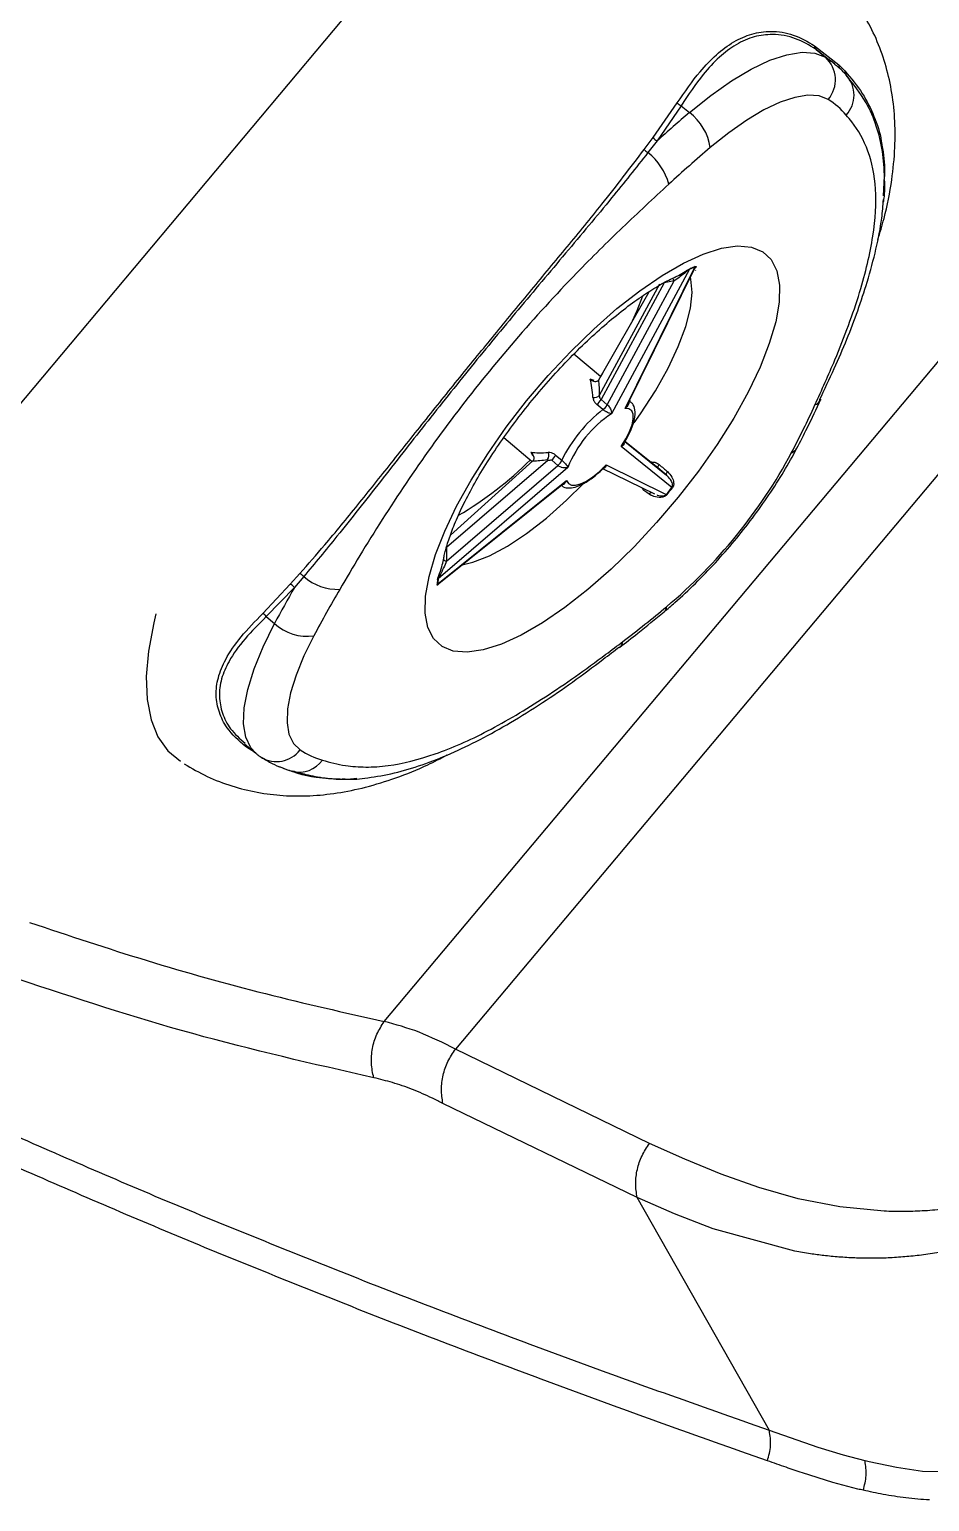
# Model space of a CAD drawing. Extents: x -51 to 27, y -13 to 136.
# Drawn here: x -43.747 to -40.818, y 66.735 to 71.526 of the extents above; entities that cross this region are included whole.
import ezdxf

# ---------------------------------------------------------------- set-up
doc = ezdxf.new("R2010")
doc.units = 0
doc.header["$MEASUREMENT"] = 0
doc.layers.add('GEOMETRY', color=2, linetype='Continuous', lineweight=25)

# ---------------------------------------------------------------- blocks, each defined once
blk = doc.blocks.new('2026 MONTERREY-BLOOM')
at = {"layer": 'GEOMETRY'}
for p, q in [((-33.1403, -14.6514), (-29.7787, -10.6451)), ((-30.9107, -15.4173), (-28.0931, -12.0595)), ((-27.9128, -12.2108), (-30.6788, -15.5071)), ((-29.5105, -12.2411), (-29.432, -12.3032)), ((-29.5055, -12.2533), (-29.4751, -12.2788)), ((-29.4576, -12.2923), (-29.5055, -12.2533)), ((-29.4446, -12.301), (-29.4565, -12.291)), ((-29.432, -12.3032), (-29.4117, -12.3235)), ((-30.0362, -12.5399), (-29.9573, -12.4272)), ((-29.9447, -12.4366), (-30.0229, -12.5509)), ((-29.9447, -12.4366), (-29.9179, -12.459)), ((-30.0649, -12.5788), (-30.0362, -12.5399)), ((-30.0229, -12.5509), (-30.0526, -12.5892)), ((-29.9171, -12.9689), (-30.1712, -13.439)), ((-30.1271, -13.4217), (-29.9003, -12.9623)), ((-30.119, -13.4095), (-29.8998, -12.9653)), ((-29.8971, -12.9724), (-29.8977, -12.9723)), ((-30.2101, -13.3791), (-30.0137, -13.0159)), ((-30.0002, -13.0133), (-30.2053, -13.3927)), ((-30.1852, -13.4096), (-29.9672, -13.0063)), ((-29.9672, -13.0063), (-30.0002, -13.0133)), ((-30.213, -13.3287), (-30.0489, -13.0418)), ((-30.2069, -13.318), (-30.2936, -13.2453)), ((-30.2008, -13.3073), (-30.2076, -13.3175)), ((-30.1992, -13.4258), (-30.2193, -13.4089)), ((-30.2053, -13.3927), (-30.1852, -13.4096)), ((-30.11, -13.3993), (-30.1128, -13.397)), ((-29.4901, -13.3921), (-29.4918, -13.3953)), ((-30.5213, -13.5167), (-30.4291, -13.5941)), ((-29.9745, -13.6793), (-30.1399, -13.546)), ((-30.1278, -13.5296), (-29.9921, -13.639)), ((-30.0206, -13.6153), (-30.1275, -13.5291)), ((-30.7082, -13.919), (-30.3459, -13.6075)), ((-30.3787, -13.5914), (-30.7079, -13.8745)), ((-30.4268, -13.5921), (-30.6954, -13.8345)), ((-30.3459, -13.6075), (-30.366, -13.5906)), ((-30.3531, -13.5738), (-30.333, -13.5906)), ((-30.1885, -13.6058), (-29.993, -13.702)), ((-30.0444, -13.5961), (-30.0406, -13.5959)), ((-30.3131, -13.6137), (-30.7354, -13.9768)), ((-30.2031, -13.616), (-30.0318, -13.7002)), ((-29.9921, -13.639), (-30.0206, -13.6153)), ((-30.737, -13.993), (-30.3175, -13.6563)), ((-30.7335, -13.9922), (-30.3272, -13.6661)), ((-30.0683, -13.687), (-30.0701, -13.6814)), ((-30.7079, -13.8745), (-30.7082, -13.919)), ((-31.2166, -13.9939), (-31.1857, -13.9594)), ((-31.1728, -13.9691), (-31.203, -14.0046)), ((-31.3065, -14.0892), (-31.2166, -13.9939)), ((-31.203, -14.0046), (-31.2947, -14.0994)), ((-30.7338, -13.9925), (-30.7336, -13.9924)), ((-31.2947, -14.0994), (-31.2678, -14.1219)), ((-30.1438, -14.1985), (-30.1452, -14.1997)), ((-31.3652, -14.5135), (-31.3287, -14.5441)), ((-31.3301, -14.5429), (-31.3625, -14.5224)), ((-31.2094, -14.6032), (-31.2125, -14.6023)), ((-30.048, -15.8143), (-30.6788, -15.5071)), ((-30.088, -15.9899), (-30.72, -15.6839)), ((-29.9331, -15.8653), (-30.048, -15.8143)), ((-29.8142, -15.9142), (-29.9331, -15.8653)), ((-29.6916, -15.9579), (-29.8142, -15.9142)), ((-29.6577, -16.7488), (-30.088, -15.9899)), ((-29.966, -16.0431), (-30.088, -15.9899)), ((-29.5635, -15.9944), (-29.6916, -15.9579)), ((-29.4283, -16.0211), (-29.5635, -15.9944)), ((-29.8405, -16.0917), (-29.966, -16.0431)), ((-29.2841, -16.0349), (-29.4283, -16.0211)), ((-29.575, -16.1648), (-29.8405, -16.0917)), ((-29.4983, -16.8034), (-29.6577, -16.7488)), ((-29.4167, -16.8285), (-29.4983, -16.8034)), ((-29.3462, -16.8476), (-29.4167, -16.8285)), ((-29.3333, -16.8507), (-29.3462, -16.8476)), ((-29.2441, -16.8695), (-29.3333, -16.8507)), ((-29.4506, -16.9175), (-29.5502, -16.8864)), ((-29.1598, -16.8815), (-29.2441, -16.8695)), ((-28.9916, -16.8856), (-29.1598, -16.8815)), ((-29.3698, -16.9391), (-29.4506, -16.9175))]:
    blk.add_line(p, q, dxfattribs=at)
at = {"layer": 'GEOMETRY', "flags": 128}
for points in [[(-29.9179, -12.459), (-29.8486, -12.4034), (-29.781, -12.3559), (-29.7163, -12.3175), (-29.6558, -12.2888), (-29.6005, -12.2704), (-29.5514, -12.2625), (-29.5094, -12.2653), (-29.4751, -12.2788)], [(-29.4662, -12.4166), (-29.4959, -12.4049), (-29.5323, -12.4025), (-29.5749, -12.4093), (-29.6228, -12.4253), (-29.6753, -12.4502), (-29.7313, -12.4835), (-29.7899, -12.5246), (-29.85, -12.5729)], [(-29.6793, -12.9116), (-29.6516, -12.9376), (-29.6333, -12.9741), (-29.6247, -13.0205), (-29.6259, -13.0761), (-29.637, -13.1398), (-29.6578, -13.2107), (-29.6878, -13.2874), (-29.7266, -13.3687), (-29.7736, -13.4532), (-29.8278, -13.5394), (-29.8884, -13.6258), (-29.9544, -13.711), (-30.0246, -13.7936), (-30.0979, -13.872), (-30.1728, -13.945), (-30.2483, -14.0113), (-30.323, -14.0698), (-30.3955, -14.1195), (-30.4648, -14.1595), (-30.5295, -14.1892), (-30.5886, -14.208), (-30.6411, -14.2156), (-30.6861, -14.2118), (-30.7227, -14.1969), (-30.7504, -14.1709), (-30.7688, -14.1344), (-30.7774, -14.088), (-30.7761, -14.0324), (-30.765, -13.9686), (-30.7443, -13.8978), (-30.7142, -13.8211), (-30.6754, -13.7398), (-30.6285, -13.6553), (-30.5742, -13.5691), (-30.5136, -13.4827), (-30.4476, -13.3974), (-30.3774, -13.3149), (-30.3042, -13.2365), (-30.2292, -13.1634), (-30.1537, -13.0971), (-30.0791, -13.0386), (-30.0065, -12.9889), (-29.9372, -12.9489), (-29.8725, -12.9193), (-29.8134, -12.9005), (-29.7609, -12.8929), (-29.716, -12.8966), (-29.6793, -12.9116)], [(-30.0976, -13.4691), (-30.0766, -13.4392), (-30.0283, -13.3643), (-29.9871, -13.291), (-29.954, -13.2207), (-29.9297, -13.1552), (-29.9147, -13.0959), (-29.9093, -13.0441), (-29.9137, -13.0009), (-29.915, -12.9961)], [(-30.0702, -13.0559), (-30.089, -13.1046), (-30.1039, -13.138)], [(-30.113, -13.3972), (-30.1103, -13.3991), (-30.11, -13.3993)], [(-30.1399, -13.546), (-30.1245, -13.5211), (-30.1125, -13.4973), (-30.1044, -13.4754), (-30.1005, -13.4564), (-30.1009, -13.441), (-30.1056, -13.4298), (-30.1144, -13.4233), (-30.1271, -13.4217)], [(-30.3175, -13.6563), (-30.3118, -13.6664), (-30.302, -13.6717), (-30.2885, -13.6721), (-30.2719, -13.6675), (-30.2528, -13.6581), (-30.2319, -13.6443), (-30.2102, -13.6267), (-30.1885, -13.6058)], [(-30.0406, -13.5959), (-30.0406, -13.5985), (-30.0406, -13.5992)], [(-30.0164, -13.6046), (-30.0177, -13.6062), (-30.0189, -13.6079), (-30.0198, -13.6095), (-30.0205, -13.6111), (-30.021, -13.6125), (-30.0211, -13.6137), (-30.021, -13.6147), (-30.0206, -13.6153)], [(-29.9894, -13.6273), (-29.9907, -13.6289), (-29.9917, -13.6306), (-29.9925, -13.6323), (-29.9931, -13.634), (-29.9933, -13.6355), (-29.9932, -13.6369), (-29.9928, -13.6381), (-29.9921, -13.639)], [(-30.657, -13.9309), (-30.6225, -13.9226), (-30.5687, -13.9015), (-30.5099, -13.87), (-30.4475, -13.8287), (-30.3829, -13.7785), (-30.3175, -13.7206), (-30.2624, -13.6663)], [(-30.7177, -13.9121), (-30.7177, -13.9132), (-30.7173, -13.9143), (-30.7165, -13.9154), (-30.7153, -13.9164), (-30.7138, -13.9173), (-30.7121, -13.9181), (-30.7102, -13.9187), (-30.7082, -13.919)], [(-31.6539, -14.0909), (-31.661, -14.1202), (-31.678, -14.2116), (-31.6851, -14.2949), (-31.6823, -14.3696), (-31.6697, -14.4351), (-31.6474, -14.4906), (-31.6154, -14.5359), (-31.5742, -14.5704)], [(-31.3285, -14.5442), (-31.3449, -14.5264), (-31.3614, -14.4921), (-31.3686, -14.4484), (-31.3665, -14.3961), (-31.3551, -14.3362), (-31.3346, -14.2697), (-31.3053, -14.1978), (-31.2678, -14.1219)], [(-31.1399, -14.1618), (-31.1724, -14.2276), (-31.1977, -14.2899), (-31.2155, -14.3475), (-31.2254, -14.3994), (-31.2272, -14.4447), (-31.221, -14.4826), (-31.2067, -14.5124), (-31.1848, -14.5335)]]:
    blk.add_lwpolyline(points, dxfattribs=at)
at = {"layer": 'GEOMETRY'}
for centre, radius, start, end in [((-29.4951, -12.242), 0.0154, 176.5896, 227.284), ((-29.5414, -12.3523), 0.0989, 319.4118, 47.9671), ((-29.6168, -12.5063), 0.268, 50.0639, 58.0932), ((-29.4162, -12.3054), 0.0159, 171.9948, 229.1475), ((-29.396, -12.3262), 0.0159, 170.1803, 223.7874), ((-29.4773, -12.4021), 0.0953, 317.054, 42.8977), ((-29.9285, -12.4017), 0.0385, 221.5366, 245.011), ((-29.6012, -12.6334), 0.2553, 40.6671, 58.0949), ((-26.6174, -16.336), 5.0916, 130.4085, 131.9782), ((-30.0207, -12.5976), 0.1725, 8.2351, 53.4302), ((-30.0016, -12.5116), 0.0447, 219.2342, 241.5819), ((-30.0282, -12.5479), 0.048, 220.1147, 239.4387), ((-30.1739, -12.7431), 0.1959, 15.1233, 51.73), ((-26.6554, -16.3243), 4.9274, 130.4162, 132.5079), ((-29.7253, -13.4348), 0.5038, 110.3347, 112.3847), ((-29.9108, -12.9721), 0.0071, 131.1834, 153.5882), ((-29.7227, -13.4346), 0.506, 110.3347, 112.3847), ((-29.8937, -12.9658), 0.00745, 130.6218, 152.5041), ((-29.9786, -13.0094), 0.0118, 15.1001, 61.917), ((-30.2275, -13.363), 0.0237, 259.5377, 317.1317), ((-30.2513, -13.3673), 0.0525, 307.6002, 331.0653), ((-30.2312, -13.3841), 0.0525, 307.6002, 331.0653), ((-32.7024, -11.9443), 3.5137, 332.5174, 335.3342), ((-29.5252, -13.3748), 0.0392, 294.0466, 328.5072), ((-29.9242, -13.7858), 0.453, 127.375, 154.4855), ((-29.9617, -13.754), 0.3784, 123.625, 158.2356), ((-29.5944, -13.5374), 0.0299, 288.0289, 331.4149), ((-31.246, -12.782), 1.1438, 300.295, 315.135), ((-30.399, -13.574), 0.0239, 323.3194, 22.0238), ((-30.3996, -13.5516), 0.0515, 310.6447, 334.4318), ((-30.3795, -13.5684), 0.0515, 310.6447, 334.4318), ((-31.1052, -12.7477), 1.7262, 310.1503, 331.7102), ((-30.0389, -13.7071), 0.0119, 102.9002, 148.0482), ((-31.662, -12.3282), 2.1617, 320.5421, 321.3184), ((-30.0218, -13.7417), 0.049, 52.0462, 54.0254), ((-31.668, -12.3232), 2.1712, 320.5421, 321.3184), ((-29.9849, -13.697), 0.0206, 54.9709, 59.7187), ((-31.2027, -13.9955), 0.0399, 41.3836, 64.6828), ((-31.0625, -13.8443), 0.1666, 228.5337, 272.4318), ((-30.3686, -14.0254), 0.3716, 172.8337, 175.3526), ((-30.7304, -13.983), 0.00792, 128.9386, 150.1671), ((-30.3683, -14.023), 0.3699, 172.8337, 175.3526), ((-27.2771, -16.2517), 4.5235, 150.2136, 151.9122), ((-31.2324, -14.0283), 0.0378, 38.9041, 65.3565), ((-27.2659, -16.2302), 4.3916, 149.6431, 151.9017), ((-30.7318, -13.9993), 0.00824, 129.923, 150.735), ((-32.6055, -10.936), 4.0784, 307.2995, 309.8499), ((-30.0148, -14.0667), 0.0227, 311.2511, 358.8401), ((-31.3219, -14.119), 0.0336, 35.7466, 62.7213), ((-31.1629, -14.0105), 0.1531, 226.7164, 278.6388), ((-30.1647, -14.1756), 0.031, 312.2652, 351.2229), ((-31.3591, -14.5372), 0.0151, 69.4461, 102.8813), ((-31.261, -14.4755), 0.0958, 238.531, 322.6908), ((-31.033, -14.2972), 0.2808, 237.2824, 253.635), ((-31.1876, -14.5133), 0.0925, 256.3728, 324.7131)]:
    blk.add_arc(centre, radius, start, end, dxfattribs=at)
for centre, major_axis, ratio, start_param, end_param in [((-30.3166, -13.4573), (0.2525, -0.0539), 0.567163, 1.33329, 1.388573), ((-30.3166, -13.4573), (0.0211, 0.2054), 0.404484, 5.106561, 5.445523), ((-30.2986, -13.4631), (0.0401, 0.2185), 0.360842, 5.172172, 5.439401), ((-30.3166, -13.4573), (0.1893, 0.0635), 0.467645, 3.897593, 4.236555), ((-30.3166, -13.4573), (-0.1068, 0.2326), 0.601841, 1.760139, 1.818501), ((-30.3068, -13.4733), (0.1981, 0.0857), 0.415677, 3.895852, 4.163081)]:
    blk.add_ellipse(centre, major_axis=major_axis, ratio=ratio, start_param=start_param, end_param=end_param, dxfattribs=at)
for points, knots in [([(-36.6427, -38.9849), (-36.6428, -38.748), (-36.6429, -38.2513), (-36.6431, -37.4958), (-36.643, -36.7174), (-36.6423, -35.9379), (-36.6409, -35.1552), (-36.6388, -34.37), (-36.6343, -33.1243), (-36.6247, -31.4274), (-36.6007, -28.7277), (-36.5557, -25.4875), (-36.48, -22.0033), (-36.3837, -18.8258), (-36.2694, -15.9518), (-36.1467, -13.5568), (-36.0218, -11.6425), (-35.9083, -10.2086), (-35.8038, -9.1111), (-35.7174, -8.3466), (-35.6715, -7.9173), (-35.5982, -7.4928), (-35.4908, -7.0801), (-35.3398, -6.6435), (-35.1358, -6.1898), (-34.8703, -5.7277), (-34.5603, -5.2943), (-34.2088, -4.8937), (-33.8193, -4.53), (-33.3956, -4.2066), (-32.942, -3.9269), (-32.4916, -3.7075), (-32.0535, -3.5411), (-31.634, -3.4198), (-31.1992, -3.3309), (-30.7502, -3.28), (-30.3002, -3.2288), (-29.6557, -3.1612), (-28.8172, -3.0818), (-27.5048, -2.9746), (-25.9207, -2.8687), (-23.9532, -2.7617), (-21.8759, -2.6679), (-19.6786, -2.5868), (-17.2507, -2.5139), (-14.59, -2.4519), (-11.7055, -2.4029), (-8.8195, -2.3695), (-5.9364, -2.3497), (-3.0548, -2.3416), (-0.5983, -2.3393), (1.4461, -2.34), (3.0915, -2.3423), (4.7536, -2.3465), (6.4156, -2.3534), (8.0545, -2.3645), (10.4077, -2.3864), (13.4813, -2.429), (16.9743, -2.5047), (20.1483, -2.6009), (23.0112, -2.7146), (25.3952, -2.8364), (27.3074, -2.9606), (28.7412, -3.0736), (29.84, -3.1777), (30.6063, -3.2639), (31.0378, -3.31), (31.4634, -3.3805), (31.8765, -3.4857), (32.3137, -3.6341), (32.7687, -3.8357), (33.2323, -4.0987), (33.6676, -4.4064), (34.0701, -4.7558), (34.436, -5.1433), (34.7616, -5.5651), (35.0437, -6.0171), (35.2785, -6.4922), (35.464, -6.9855), (35.6016, -7.491), (35.6829, -8.0099), (35.7387, -8.5338), (35.8146, -9.2299), (35.8967, -10.0974), (36.0051, -11.4079), (36.112, -12.9931), (36.2405, -15.3392), (36.3619, -18.1726), (36.4654, -21.4568), (36.5399, -24.7062), (36.5915, -27.9302), (36.6206, -30.8028), (36.6357, -33.3227), (36.6407, -34.9225), (36.6423, -35.9634), (36.6428, -36.4441), (36.643, -36.9237), (36.6431, -37.4023), (36.643, -37.8963), (36.6429, -38.4238), (36.6428, -38.792), (36.6428, -38.9849)], [0, 0, 0, 0, 0.005138, 0.010771, 0.016381, 0.022015, 0.027673, 0.03335, 0.039042, 0.054682, 0.070145, 0.097582, 0.124946, 0.145709, 0.16651, 0.187309, 0.197707, 0.208103, 0.218498, 0.221609, 0.224784, 0.227857, 0.230942, 0.234019, 0.237865, 0.24171, 0.245555, 0.249401, 0.253246, 0.257092, 0.260938, 0.264783, 0.267936, 0.271088, 0.274241, 0.277546, 0.280882, 0.284062, 0.291597, 0.299143, 0.312612, 0.326021, 0.341866, 0.357701, 0.373696, 0.394533, 0.415407, 0.436247, 0.457116, 0.477921, 0.498728, 0.51038, 0.52225, 0.534405, 0.54642, 0.558287, 0.569942, 0.597446, 0.624936, 0.645697, 0.666299, 0.687058, 0.697455, 0.707849, 0.718242, 0.721382, 0.724571, 0.72765, 0.730727, 0.733804, 0.737651, 0.741498, 0.745344, 0.74919, 0.753036, 0.756881, 0.760725, 0.76457, 0.768352, 0.772136, 0.775907, 0.779727, 0.783559, 0.79109, 0.798621, 0.812071, 0.825537, 0.849567, 0.873561, 0.896782, 0.920041, 0.943476, 0.95907, 0.97468, 0.978164, 0.981639, 0.985104, 0.988563, 0.992016, 0.995816, 1, 1, 1, 1]), ([(-36.1407, -14.6533), (-36.1119, -14.1152), (-36.0541, -13.0392), (-35.9464, -11.4261), (-35.8442, -10.179), (-35.7594, -9.2973), (-35.706, -8.7789), (-35.6474, -8.2599), (-35.5881, -7.738), (-35.4727, -7.2237), (-35.3078, -6.7223), (-35.1096, -6.2757), (-34.8921, -5.8829), (-34.6663, -5.5407), (-34.4148, -5.2169), (-34.139, -4.9134), (-33.8406, -4.6322), (-33.5213, -4.3748), (-33.183, -4.1429), (-32.8279, -3.9378), (-32.4333, -3.7489), (-31.9983, -3.5846), (-31.5239, -3.4531), (-31.0412, -3.37), (-30.5499, -3.3182), (-29.6855, -3.2217), (-28.442, -3.1078), (-26.8282, -2.9864), (-25.7512, -2.9232), (-25.2135, -2.8916)], [0, 0, 0, 0, 0.0827889, 0.1655581, 0.2483945, 0.2750251, 0.3016561, 0.3284682, 0.3552764, 0.3823044, 0.4092866, 0.4362588, 0.4572354, 0.4782117, 0.4991897, 0.5201698, 0.5411517, 0.5621348, 0.5831185, 0.6041024, 0.625086, 0.6502631, 0.67544, 0.7006168, 0.7254131, 0.7513425, 0.8342548, 0.9172389, 1, 1, 1, 1]), ([(-29.305, -12.8727), (-29.2978, -12.8495), (-29.2776, -12.7843), (-29.2588, -12.6849), (-29.2477, -12.5758), (-29.2482, -12.4781), (-29.2587, -12.3864), (-29.2789, -12.3), (-29.3085, -12.2183), (-29.3478, -12.1422), (-29.3924, -12.0754), (-29.4282, -12.0381), (-29.4442, -12.0215)], [0, 0, 0, 0, 0.080075, 0.225033, 0.345487, 0.45585, 0.558322, 0.655208, 0.748298, 0.838901, 0.927976, 1, 1, 1, 1]), ([(-29.9573, -12.4272), (-29.9328, -12.3918), (-29.8919, -12.3325), (-29.8302, -12.2683), (-29.7741, -12.2263), (-29.7143, -12.2004), (-29.6485, -12.1915), (-29.5773, -12.2024), (-29.533, -12.228), (-29.5105, -12.2411)], [0, 0, 0, 0, 0.18374, 0.307284, 0.433662, 0.557175, 0.6842, 0.839564, 1, 1, 1, 1]), ([(-29.5055, -12.2533), (-29.5272, -12.2402), (-29.5713, -12.2137), (-29.6415, -12.2016), (-29.7074, -12.2097), (-29.7659, -12.2348), (-29.8213, -12.277), (-29.8813, -12.3411), (-29.9211, -12.401), (-29.9447, -12.4366)], [0, 0, 0, 0, 0.155617, 0.316092, 0.439294, 0.566132, 0.68942, 0.815883, 1, 1, 1, 1]), ([(-29.4035, -12.3415), (-29.4125, -12.3311), (-29.4253, -12.3164), (-29.441, -12.305), (-29.4455, -12.3017)], [0, 0, 0, 0, 0.708967, 1, 1, 1, 1]), ([(-29.4117, -12.3235), (-29.3915, -12.3475), (-29.3524, -12.3941), (-29.3162, -12.4708), (-29.2968, -12.5238), (-29.2933, -12.5538), (-29.2931, -12.5548)], [0, 0, 0, 0, 0.342724, 0.665938, 0.989181, 1, 1, 1, 1]), ([(-29.2867, -12.7302), (-29.2852, -12.7107), (-29.2812, -12.6596), (-29.2882, -12.5834), (-29.3075, -12.5015), (-29.3431, -12.4181), (-29.3842, -12.3664), (-29.4075, -12.3372)], [0, 0, 0, 0, 0.123003, 0.322704, 0.528116, 0.733524, 1, 1, 1, 1]), ([(-29.5092, -13.4106), (-29.487, -13.3614), (-29.4471, -13.2731), (-29.399, -13.1508), (-29.3519, -13.0123), (-29.3155, -12.8577), (-29.3063, -12.7024), (-29.3321, -12.5796), (-29.3729, -12.5081), (-29.4014, -12.4743), (-29.4075, -12.467)], [0, 0, 0, 0, 0.113314, 0.203025, 0.292712, 0.459327, 0.623089, 0.788453, 0.954097, 1, 1, 1, 1]), ([(-31.1857, -13.9594), (-31.1586, -13.9287), (-31.0958, -13.8574), (-30.9971, -13.7365), (-30.8873, -13.5989), (-30.7742, -13.4567), (-30.6596, -13.3138), (-30.5449, -13.1732), (-30.4302, -13.0342), (-30.3152, -12.8954), (-30.1899, -12.743), (-30.11, -12.6381), (-30.0649, -12.5788)], [0, 0, 0, 0, 0.074578, 0.173246, 0.271929, 0.37367, 0.475414, 0.572737, 0.670057, 0.77015, 0.870233, 1, 1, 1, 1]), ([(-30.0526, -12.5892), (-30.0916, -12.6383), (-30.1774, -12.7464), (-30.3207, -12.9166), (-30.4748, -13.1001), (-30.6288, -13.286), (-30.7782, -13.4741), (-30.9236, -13.6598), (-31.0545, -13.8269), (-31.1368, -13.9259), (-31.1728, -13.9691)], [0, 0, 0, 0, 0.109289, 0.240653, 0.372441, 0.503824, 0.63517, 0.766922, 0.898249, 1, 1, 1, 1]), ([(-29.2931, -12.5548), (-29.288, -12.5829), (-29.2813, -12.6198), (-29.2831, -12.661), (-29.2835, -12.6708)], [0, 0, 0, 0, 0.7621017, 1, 1, 1, 1]), ([(-29.9848, -12.692), (-30.035, -12.7384), (-30.1354, -12.8312), (-30.3045, -12.9988), (-30.4865, -13.1978), (-30.6743, -13.429), (-30.843, -13.6651), (-30.9667, -13.8598), (-31.0339, -13.9742), (-31.0554, -14.0107)], [0, 0, 0, 0, 0.123109, 0.246087, 0.417508, 0.584005, 0.75227, 0.920794, 1, 1, 1, 1]), ([(-29.2837, -12.678), (-29.2831, -12.6975), (-29.2824, -12.7207), (-29.2865, -12.7462), (-29.2872, -12.7502)], [0, 0, 0, 0, 0.840437, 1, 1, 1, 1]), ([(-29.4942, -13.3942), (-29.4782, -13.3601), (-29.4472, -13.2941), (-29.404, -13.1957), (-29.369, -13.1022), (-29.3363, -13.0037), (-29.3095, -12.9031), (-29.2916, -12.8133), (-29.2879, -12.762), (-29.2864, -12.7418)], [0, 0, 0, 0, 0.143308, 0.277708, 0.41414, 0.554995, 0.724458, 0.891507, 1, 1, 1, 1]), ([(-29.9171, -12.9689), (-29.9175, -12.9691), (-29.9181, -12.9694), (-29.9199, -12.9706), (-29.9239, -12.9736), (-29.9335, -12.9816), (-29.9485, -12.9939), (-29.9608, -13.002), (-29.9672, -13.0063)], [0, 0, 0, 0, 0.0261572, 0.0419176, 0.1049991, 0.2442715, 0.5983622, 1, 1, 1, 1]), ([(-29.9639, -12.9934), (-29.9604, -12.9919), (-29.9499, -12.9876), (-29.9358, -12.9788), (-29.9241, -12.9714), (-29.9184, -12.9681), (-29.9163, -12.9671), (-29.9154, -12.9667)], [0, 0, 0, 0, 0.2247249, 0.6560567, 0.8377059, 0.930335, 1, 1, 1, 1]), ([(-29.8986, -12.9601), (-29.898, -12.96), (-29.8964, -12.9595), (-29.8956, -12.96), (-29.896, -12.9624), (-29.8999, -12.9654), (-29.9028, -12.9676)], [0, 0, 0, 0, 0.086195, 0.257357, 0.424463, 1, 1, 1, 1]), ([(-29.8998, -12.9653), (-29.8995, -12.9647), (-29.899, -12.9636), (-29.899, -12.9626), (-29.8993, -12.9622), (-29.8999, -12.9622), (-29.9003, -12.9623), (-29.9003, -12.9623)], [0, 0, 0, 0, 0.410031, 0.652885, 0.819376, 0.964901, 1, 1, 1, 1]), ([(-29.8998, -12.9653), (-29.8998, -12.9653), (-29.8996, -12.965), (-29.8996, -12.965), (-29.8996, -12.965)], [0, 0, 0, 0, 0.27804, 1, 1, 1, 1]), ([(-30.7177, -13.914), (-30.717, -13.9097), (-30.7148, -13.8955), (-30.7054, -13.861), (-30.6882, -13.8122), (-30.6635, -13.7547), (-30.6313, -13.6908), (-30.5919, -13.622), (-30.5458, -13.5501), (-30.4939, -13.4768), (-30.4372, -13.4037), (-30.3768, -13.3324), (-30.314, -13.2644), (-30.2501, -13.2012), (-30.1865, -13.144), (-30.125, -13.0941), (-30.0668, -13.0521), (-30.0147, -13.0197), (-29.9797, -13.0007), (-29.9656, -12.9949), (-29.9636, -12.9941)], [0, 0, 0, 0, 0.0227606, 0.075522, 0.1309169, 0.1886151, 0.2481691, 0.3091363, 0.3711309, 0.4338346, 0.4969869, 0.5603684, 0.6237766, 0.6869653, 0.7497281, 0.8118254, 0.8729676, 0.9328014, 0.990916, 1, 1, 1, 1]), ([(-30.2407, -13.3262), (-30.2407, -13.3262), (-30.2386, -13.3279), (-30.2338, -13.3313), (-30.2265, -13.3341), (-30.2201, -13.3341), (-30.2156, -13.3322), (-30.2139, -13.3299), (-30.213, -13.3287)], [0, 0, 0, 0, 0.004649, 0.23127, 0.517491, 0.716951, 0.858168, 1, 1, 1, 1]), ([(-30.2318, -13.3863), (-30.2316, -13.3879), (-30.231, -13.3926), (-30.2274, -13.4008), (-30.222, -13.4062), (-30.2193, -13.4089)], [0, 0, 0, 0, 0.203009, 0.597057, 1, 1, 1, 1]), ([(-30.2053, -13.3927), (-30.2065, -13.3914), (-30.2079, -13.39), (-30.2096, -13.3865), (-30.2104, -13.3832), (-30.2102, -13.3802), (-30.2101, -13.3791)], [0, 0, 0, 0, 0.332362, 0.38263, 0.78188, 1, 1, 1, 1]), ([(-30.1852, -13.4096), (-30.184, -13.4107), (-30.1826, -13.412), (-30.1798, -13.4151), (-30.1781, -13.4175), (-30.1754, -13.4219), (-30.1735, -13.4258), (-30.1714, -13.4323), (-30.171, -13.4363), (-30.1712, -13.4389), (-30.1712, -13.439)], [0, 0, 0, 0, 0.118525, 0.137194, 0.290753, 0.324162, 0.532603, 0.663165, 0.994059, 1, 1, 1, 1]), ([(-30.1326, -13.537), (-30.1304, -13.5337), (-30.1202, -13.518), (-30.1063, -13.4902), (-30.0948, -13.4559), (-30.0935, -13.4288), (-30.0997, -13.408), (-30.1087, -13.4019), (-30.1115, -13.3999)], [0, 0, 0, 0, 0.059341, 0.281796, 0.508673, 0.745526, 0.918265, 1, 1, 1, 1]), ([(-30.1153, -13.4019), (-30.1151, -13.4023), (-30.1149, -13.4032), (-30.115, -13.4062), (-30.1161, -13.41), (-30.1199, -13.4159), (-30.1238, -13.4194), (-30.127, -13.4216), (-30.1271, -13.4217)], [0, 0, 0, 0, 0.053415, 0.109969, 0.38171, 0.552363, 0.991976, 1, 1, 1, 1]), ([(-30.1271, -13.4217), (-30.127, -13.4216), (-30.1239, -13.4179), (-30.1209, -13.4139), (-30.119, -13.4095), (-30.119, -13.4095)], [0, 0, 0, 0, 0.017486, 0.99136, 1, 1, 1, 1]), ([(-29.5681, -13.5517), (-29.5568, -13.5296), (-29.5292, -13.4757), (-29.5046, -13.4231), (-29.4901, -13.3921)], [0, 0, 0, 0, 0.410494, 1, 1, 1, 1]), ([(-30.1712, -13.439), (-30.1713, -13.4389), (-30.1732, -13.4387), (-30.1765, -13.438), (-30.1823, -13.4359), (-30.1862, -13.4341), (-30.1906, -13.4317), (-30.1931, -13.4302), (-30.1964, -13.428), (-30.1979, -13.4268), (-30.1992, -13.4258)], [0, 0, 0, 0, 0.006071, 0.338673, 0.467785, 0.673379, 0.716166, 0.860311, 0.879197, 1, 1, 1, 1]), ([(-30.1301, -13.5362), (-30.1302, -13.537), (-30.1307, -13.539), (-30.1337, -13.5425), (-30.1371, -13.5448), (-30.1399, -13.546), (-30.1399, -13.546)], [0, 0, 0, 0, 0.182326, 0.410733, 0.989606, 1, 1, 1, 1]), ([(-30.1399, -13.546), (-30.1399, -13.5459), (-30.137, -13.5432), (-30.1348, -13.5401), (-30.1326, -13.537)], [0, 0, 0, 0, 0.020982, 1, 1, 1, 1]), ([(-29.9998, -14.0837), (-29.9881, -14.0738), (-29.9541, -14.0448), (-29.898, -13.9921), (-29.833, -13.9247), (-29.7707, -13.8533), (-29.7121, -13.7791), (-29.6581, -13.7034), (-29.609, -13.6269), (-29.5818, -13.5768), (-29.5681, -13.5517)], [0, 0, 0, 0, 0.069977, 0.203357, 0.336109, 0.468467, 0.600737, 0.733148, 0.865962, 1, 1, 1, 1]), ([(-30.4268, -13.5921), (-30.4258, -13.591), (-30.4238, -13.5886), (-30.4227, -13.5836), (-30.4237, -13.5771), (-30.4277, -13.5702), (-30.4319, -13.566), (-30.4339, -13.5642), (-30.434, -13.5642)], [0, 0, 0, 0, 0.141832, 0.283049, 0.482509, 0.76873, 0.995351, 1, 1, 1, 1]), ([(-30.3799, -13.5883), (-30.3799, -13.5883), (-30.3794, -13.5893), (-30.379, -13.5904), (-30.3787, -13.5914)], [0, 0, 0, 0, 0.0202457, 1, 1, 1, 1]), ([(-30.366, -13.5906), (-30.3661, -13.5906), (-30.3703, -13.5906), (-30.3745, -13.591), (-30.3787, -13.5914)], [0, 0, 0, 0, 0.013983, 1, 1, 1, 1]), ([(-30.3531, -13.5738), (-30.3543, -13.5729), (-30.3587, -13.5694), (-30.3671, -13.5653), (-30.3737, -13.5651), (-30.3769, -13.5651)], [0, 0, 0, 0, 0.154454, 0.583769, 1, 1, 1, 1]), ([(-30.3131, -13.6137), (-30.3132, -13.6137), (-30.3159, -13.6147), (-30.3202, -13.6155), (-30.3273, -13.6153), (-30.3317, -13.6145), (-30.3367, -13.6129), (-30.3394, -13.6117), (-30.3431, -13.6097), (-30.3446, -13.6085), (-30.3459, -13.6075)], [0, 0, 0, 0, 0.005941, 0.336835, 0.467397, 0.675838, 0.709247, 0.862806, 0.881475, 1, 1, 1, 1]), ([(-30.3355, -13.6708), (-30.3332, -13.6729), (-30.3257, -13.68), (-30.3068, -13.6815), (-30.2828, -13.6768), (-30.2539, -13.6627), (-30.2208, -13.6392), (-30.1985, -13.6175), (-30.1874, -13.6066)], [0, 0, 0, 0, 0.065422, 0.221185, 0.386556, 0.586709, 0.79327, 1, 1, 1, 1]), ([(-30.333, -13.5906), (-30.3318, -13.5917), (-30.3303, -13.593), (-30.3274, -13.5958), (-30.3254, -13.5978), (-30.322, -13.6014), (-30.3193, -13.6047), (-30.3157, -13.6095), (-30.314, -13.6121), (-30.3131, -13.6137), (-30.3131, -13.6137)], [0, 0, 0, 0, 0.120803, 0.139689, 0.283834, 0.326621, 0.532215, 0.661327, 0.993929, 1, 1, 1, 1]), ([(-30.1885, -13.6058), (-30.1885, -13.6059), (-30.1889, -13.6086), (-30.19, -13.6121), (-30.1931, -13.6157), (-30.1956, -13.6168), (-30.1977, -13.6172), (-30.1983, -13.6171), (-30.1986, -13.617)], [0, 0, 0, 0, 0.008053, 0.45654, 0.6335, 0.916018, 0.961299, 1, 1, 1, 1]), ([(-30.1957, -13.6146), (-30.1931, -13.6119), (-30.1906, -13.6092), (-30.1885, -13.6059), (-30.1885, -13.6058)], [0, 0, 0, 0, 0.979235, 1, 1, 1, 1]), ([(-30.0406, -13.5959), (-30.0371, -13.5961), (-30.0328, -13.5963), (-30.0244, -13.599), (-30.0202, -13.602), (-30.0164, -13.6046)], [0, 0, 0, 0, 0.395088, 0.467641, 1, 1, 1, 1]), ([(-30.0164, -13.6046), (-30.0117, -13.6086), (-30.0023, -13.6164), (-29.9937, -13.6237), (-29.9894, -13.6273)], [0, 0, 0, 0, 0.504479, 1, 1, 1, 1]), ([(-29.9745, -13.6793), (-29.9742, -13.6788), (-29.9736, -13.678), (-29.9728, -13.676), (-29.9722, -13.6722), (-29.9737, -13.6639), (-29.9791, -13.6521), (-29.9876, -13.6435), (-29.9921, -13.639)], [0, 0, 0, 0, 0.0261572, 0.0419176, 0.1049991, 0.2442715, 0.5983622, 1, 1, 1, 1]), ([(-29.9894, -13.6273), (-29.9841, -13.633), (-29.9741, -13.6438), (-29.969, -13.6595), (-29.9689, -13.6706), (-29.9705, -13.6765), (-29.9723, -13.6791), (-29.9731, -13.6802)], [0, 0, 0, 0, 0.3847193, 0.7270367, 0.8711987, 0.9447118, 1, 1, 1, 1]), ([(-30.3175, -13.6563), (-30.3175, -13.6563), (-30.3189, -13.6597), (-30.3213, -13.664), (-30.3259, -13.6685), (-30.3292, -13.67), (-30.3317, -13.6706), (-30.3324, -13.6705), (-30.3326, -13.6705)], [0, 0, 0, 0, 0.008251, 0.460286, 0.635761, 0.915181, 0.973333, 1, 1, 1, 1]), ([(-30.3272, -13.6661), (-30.3239, -13.6631), (-30.3204, -13.66), (-30.3176, -13.6564), (-30.3175, -13.6563)], [0, 0, 0, 0, 0.981607, 1, 1, 1, 1]), ([(-30.049, -13.7008), (-30.0537, -13.6975), (-30.06, -13.693), (-30.0666, -13.6883), (-30.0683, -13.687)], [0, 0, 0, 0, 0.741533, 1, 1, 1, 1]), ([(-29.9916, -13.703), (-29.9924, -13.7038), (-29.9946, -13.7062), (-29.999, -13.7087), (-30.0107, -13.7124), (-30.027, -13.7112), (-30.0418, -13.7056), (-30.0483, -13.7013), (-30.049, -13.7008)], [0, 0, 0, 0, 0.043653, 0.130336, 0.214966, 0.62446, 0.95607, 1, 1, 1, 1]), ([(-30.0228, -13.7036), (-30.0224, -13.7038), (-30.016, -13.7068), (-30.0079, -13.7072), (-29.999, -13.7057), (-29.9964, -13.7046), (-29.9946, -13.7036), (-29.9935, -13.7027), (-29.9931, -13.7021), (-29.993, -13.702)], [0, 0, 0, 0, 0.039585, 0.705004, 0.831711, 0.900985, 0.948477, 0.989988, 1, 1, 1, 1]), ([(-30.7373, -13.9791), (-30.7371, -13.9784), (-30.7368, -13.9763), (-30.7352, -13.9716), (-30.7305, -13.9584), (-30.7234, -13.9388), (-30.7192, -13.9209), (-30.7179, -13.9131), (-30.7177, -13.9121)], [0, 0, 0, 0, 0.0436525, 0.1303363, 0.2149658, 0.6244601, 0.95607, 1, 1, 1, 1]), ([(-30.7082, -13.919), (-30.7112, -13.9264), (-30.7175, -13.9416), (-30.727, -13.9592), (-30.7327, -13.9702), (-30.7341, -13.9733), (-30.7349, -13.9752), (-30.7353, -13.9763), (-30.7353, -13.9768), (-30.7354, -13.9768)], [0, 0, 0, 0, 0.391366, 0.813055, 0.893352, 0.937252, 0.967349, 0.993655, 1, 1, 1, 1]), ([(-30.7335, -13.9926), (-30.7341, -13.9936), (-30.7356, -13.9964), (-30.7376, -13.9976), (-30.7389, -13.9974), (-30.7389, -13.9959), (-30.7389, -13.9953)], [0, 0, 0, 0, 0.232142, 0.637676, 0.844472, 1, 1, 1, 1]), ([(-30.737, -13.993), (-30.737, -13.9933), (-30.737, -13.9937), (-30.7365, -13.9941), (-30.7354, -13.9938), (-30.7342, -13.9927), (-30.7336, -13.9921)], [0, 0, 0, 0, 0.151835, 0.243319, 0.609488, 1, 1, 1, 1]), ([(-30.1453, -14.1997), (-30.1254, -14.1844), (-30.0772, -14.1474), (-30.0285, -14.1073), (-29.9998, -14.0837)], [0, 0, 0, 0, 0.41075, 1, 1, 1, 1]), ([(-31.3625, -14.5224), (-31.3843, -14.503), (-31.4209, -14.4704), (-31.4501, -14.4112), (-31.4606, -14.3561), (-31.4535, -14.2978), (-31.4272, -14.2343), (-31.3796, -14.165), (-31.3311, -14.1147), (-31.3065, -14.0892)], [0, 0, 0, 0, 0.181988, 0.306024, 0.433022, 0.556961, 0.68442, 0.839758, 1, 1, 1, 1]), ([(-31.2947, -14.0994), (-31.3188, -14.1235), (-31.3678, -14.1723), (-31.4159, -14.2395), (-31.443, -14.3024), (-31.4503, -14.3594), (-31.4394, -14.4144), (-31.4131, -14.4681), (-31.3807, -14.4966), (-31.3636, -14.5117)], [0, 0, 0, 0, 0.162243, 0.329395, 0.45831, 0.590987, 0.719993, 0.852455, 1, 1, 1, 1]), ([(-31.1121, -14.5667), (-31.0876, -14.5734), (-31.0436, -14.5853), (-30.9717, -14.5906), (-30.8784, -14.5847), (-30.7493, -14.5528), (-30.5764, -14.4772), (-30.3879, -14.3651), (-30.2378, -14.259), (-30.1526, -14.1943), (-30.134, -14.1803)], [0, 0, 0, 0, 0.113314, 0.203025, 0.292712, 0.459327, 0.623089, 0.788453, 0.954097, 1, 1, 1, 1]), ([(-31.0415, -14.6285), (-31.0394, -14.6286), (-31.0147, -14.6302), (-30.9609, -14.6244), (-30.8788, -14.6102), (-30.7886, -14.5835), (-30.6954, -14.5469), (-30.5992, -14.5006), (-30.4994, -14.445), (-30.399, -14.3823), (-30.2981, -14.3133), (-30.2138, -14.25), (-30.1626, -14.211), (-30.1449, -14.1974)], [0, 0, 0, 0, 0.008454, 0.101958, 0.210851, 0.319518, 0.426391, 0.531233, 0.637731, 0.746241, 0.844898, 0.946088, 1, 1, 1, 1]), ([(-31.5617, -14.5787), (-31.5371, -14.5931), (-31.4874, -14.622), (-31.407, -14.6524), (-31.3237, -14.6731), (-31.2385, -14.6834), (-31.1514, -14.6839), (-31.0618, -14.6747), (-30.9686, -14.6554), (-30.8704, -14.6246), (-30.7822, -14.5896), (-30.7268, -14.5605), (-30.7057, -14.5495)], [0, 0, 0, 0, 0.089734, 0.181456, 0.27347, 0.367068, 0.463757, 0.565404, 0.674239, 0.792509, 0.921225, 1, 1, 1, 1]), ([(-31.3281, -14.544), (-31.3273, -14.5449), (-31.3223, -14.5502), (-31.3161, -14.554), (-31.3109, -14.5572)], [0, 0, 0, 0, 0.170136, 1, 1, 1, 1]), ([(-31.3109, -14.5572), (-31.2992, -14.5644), (-31.2684, -14.5831), (-31.2339, -14.595), (-31.2125, -14.6023)], [0, 0, 0, 0, 0.382318, 1, 1, 1, 1]), ([(-31.1095, -14.6248), (-31.1172, -14.6244), (-31.1656, -14.6215), (-31.2118, -14.6038), (-31.2506, -14.5888)], [0, 0, 0, 0, 0.159691, 1, 1, 1, 1]), ([(-31.2091, -14.6014), (-31.195, -14.6053), (-31.1632, -14.6142), (-31.1072, -14.6261), (-31.0624, -14.6277), (-31.0415, -14.6285)], [0, 0, 0, 0, 0.297694, 0.672299, 1, 1, 1, 1]), ([(-30.9998, -14.6264), (-31.0137, -14.628), (-31.0513, -14.6324), (-31.087, -14.6278), (-31.1095, -14.6248)], [0, 0, 0, 0, 0.367927, 1, 1, 1, 1]), ([(-31.0604, -14.6273), (-31.0583, -14.6276), (-31.0512, -14.6285), (-31.0436, -14.6277), (-31.0384, -14.6272)], [0, 0, 0, 0, 0.306049, 1, 1, 1, 1]), ([(-32.0654, -15.0948), (-31.9384, -15.1372), (-31.6874, -15.221), (-31.3027, -15.3289), (-31.0403, -15.3881), (-30.9107, -15.4173)], [0, 0, 0, 0, 0.3412112, 0.674515, 1, 1, 1, 1]), ([(-30.9451, -15.6005), (-31.1435, -15.5553), (-31.5414, -15.4647), (-31.9147, -15.3415), (-32.1019, -15.2798)], [0, 0, 0, 0, 0.498656, 1, 1, 1, 1]), ([(-30.9451, -15.6005), (-30.9484, -15.5848), (-30.9548, -15.5535), (-30.9506, -15.5048), (-30.9369, -15.4578), (-30.9194, -15.4308), (-30.9107, -15.4173)], [0, 0, 0, 0, 0.249997, 0.5, 0.749999, 1, 1, 1, 1]), ([(-30.6788, -15.5071), (-30.7188, -15.4873), (-30.7994, -15.4474), (-30.8734, -15.4274), (-30.9107, -15.4173)], [0, 0, 0, 0, 0.496913, 1, 1, 1, 1]), ([(-30.72, -15.6839), (-30.7223, -15.6689), (-30.7269, -15.6388), (-30.7205, -15.5919), (-30.7054, -15.5466), (-30.6877, -15.5203), (-30.6788, -15.5071)], [0, 0, 0, 0, 0.250001, 0.5, 0.750007, 1, 1, 1, 1]), ([(-30.72, -15.6839), (-30.7313, -15.6783), (-30.7536, -15.6672), (-30.7865, -15.6519), (-30.8193, -15.6384), (-30.8518, -15.6264), (-30.8836, -15.616), (-30.9145, -15.6077), (-30.9348, -15.6029), (-30.9451, -15.6005)], [0, 0, 0, 0, 0.144576, 0.283594, 0.425036, 0.574782, 0.716297, 0.855376, 1, 1, 1, 1]), ([(-30.9739, -16.2631), (-31.1791, -16.1814), (-31.5901, -16.018), (-31.9701, -15.8516), (-32.1603, -15.7682)], [0, 0, 0, 0, 0.499453, 1, 1, 1, 1]), ([(-30.088, -15.9899), (-30.0902, -15.975), (-30.0947, -15.945), (-30.0886, -15.8985), (-30.0739, -15.8535), (-30.0566, -15.8273), (-30.048, -15.8143)], [0, 0, 0, 0, 0.249997, 0.5, 0.749999, 1, 1, 1, 1]), ([(-30.9782, -16.3608), (-31.1834, -16.279), (-31.5939, -16.1156), (-31.9737, -15.9495), (-32.1636, -15.8664)], [0, 0, 0, 0, 0.499999, 1, 1, 1, 1]), ([(-28.9603, -16.0076), (-28.9837, -16.0121), (-29.029, -16.0208), (-29.0955, -16.0295), (-29.1594, -16.0346), (-29.2228, -16.0364), (-29.2634, -16.0354), (-29.2841, -16.0349)], [0, 0, 0, 0, 0.203213, 0.39427, 0.598958, 0.795796, 1, 1, 1, 1]), ([(-28.9344, -16.13), (-28.9551, -16.1356), (-28.9954, -16.1466), (-29.0546, -16.1605), (-29.1126, -16.1709), (-29.1692, -16.179), (-29.2244, -16.1843), (-29.2598, -16.1862), (-29.278, -16.1872)], [0, 0, 0, 0, 0.1695945, 0.3286305, 0.5000009, 0.6691185, 0.8304557, 1, 1, 1, 1]), ([(-29.278, -16.1872), (-29.2958, -16.1875), (-29.3303, -16.1883), (-29.3812, -16.1874), (-29.4312, -16.1842), (-29.479, -16.1796), (-29.527, -16.1731), (-29.558, -16.1677), (-29.575, -16.1648)], [0, 0, 0, 0, 0.169394, 0.328607, 0.499998, 0.668861, 0.8182, 1, 1, 1, 1]), ([(-29.6577, -16.7488), (-29.886, -16.668), (-30.3429, -16.5063), (-30.7634, -16.3442), (-30.9739, -16.2631)], [0, 0, 0, 0, 0.499484, 1, 1, 1, 1]), ([(-29.664, -16.8473), (-29.6594, -16.8309), (-29.6501, -16.7981), (-29.6552, -16.7652), (-29.6577, -16.7488)], [0, 0, 0, 0, 0.5, 1, 1, 1, 1]), ([(-29.6033, -16.8684), (-29.6134, -16.8649), (-29.6337, -16.8578), (-29.6539, -16.8508), (-29.664, -16.8473)], [0, 0, 0, 0, 0.499989, 1, 1, 1, 1]), ([(-29.3521, -16.9432), (-29.3479, -16.9274), (-29.3394, -16.8956), (-29.3439, -16.8636), (-29.3462, -16.8476)], [0, 0, 0, 0, 0.499791, 1, 1, 1, 1]), ([(-29.5502, -16.8864), (-29.5591, -16.8834), (-29.5768, -16.8774), (-29.5945, -16.8714), (-29.6033, -16.8684)], [0, 0, 0, 0, 0.499991, 1, 1, 1, 1]), ([(-29.3521, -16.9432), (-29.3551, -16.9425), (-29.3609, -16.9411), (-29.3668, -16.9398), (-29.3698, -16.9391)], [0, 0, 0, 0, 0.499998, 1, 1, 1, 1]), ([(-29.2877, -16.9566), (-29.2985, -16.9544), (-29.32, -16.9499), (-29.3414, -16.9455), (-29.3521, -16.9432)], [0, 0, 0, 0, 0.499994, 1, 1, 1, 1]), ([(-29.1363, -16.9748), (-29.162, -16.973), (-29.2135, -16.9692), (-29.263, -16.9608), (-29.2877, -16.9566)], [0, 0, 0, 0, 0.499999, 1, 1, 1, 1])]:
    blk.add_open_spline(points, degree=3, knots=knots, dxfattribs=at)
for points in [[(-30.3386, -16.6044), (-30.4473, -16.5638), (-30.6649, -16.4827), (-30.8738, -16.4014), (-30.9782, -16.3608)], [(-29.664, -16.8473), (-29.7788, -16.8068), (-30.0083, -16.7257), (-30.2285, -16.6448), (-30.3386, -16.6044)]]:
    blk.add_open_spline(points, degree=3, dxfattribs=at)

msp = doc.modelspace()

# ---------------------------------------------------------------- block references
msp.add_blockref('2026 MONTERREY-BLOOM', (-11.682, 83.7145))

doc.saveas('drawing.dxf')
